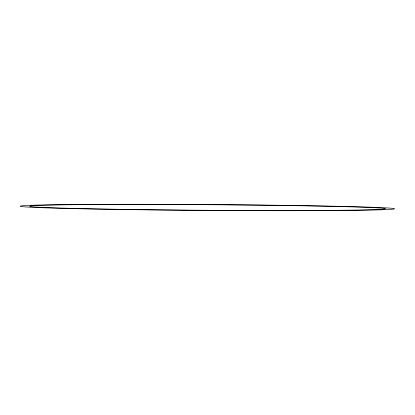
<?xml version="1.0" encoding="UTF-8"?>
<svg xmlns="http://www.w3.org/2000/svg" width="415" height="415" viewBox="0 0 415 415"><rect width="100%" height="100%" fill="white"/><g stroke="black" fill="none" stroke-linecap="round" stroke-linejoin="round"><path stroke-width="0.62" d="M105.633 209.253A187.009 2.936 0.4 0 0 394.25 208.958A187.009 2.936 0.4 0 0 122.617 204.289A187.009 2.936 0.4 0 0 105.633 209.253M110.561 209.165A177.957 2.796 0.4 0 0 385.208 208.885A177.957 2.796 0.4 0 0 126.731 204.445A177.957 2.796 0.4 0 0 110.561 209.165"/></g></svg>
